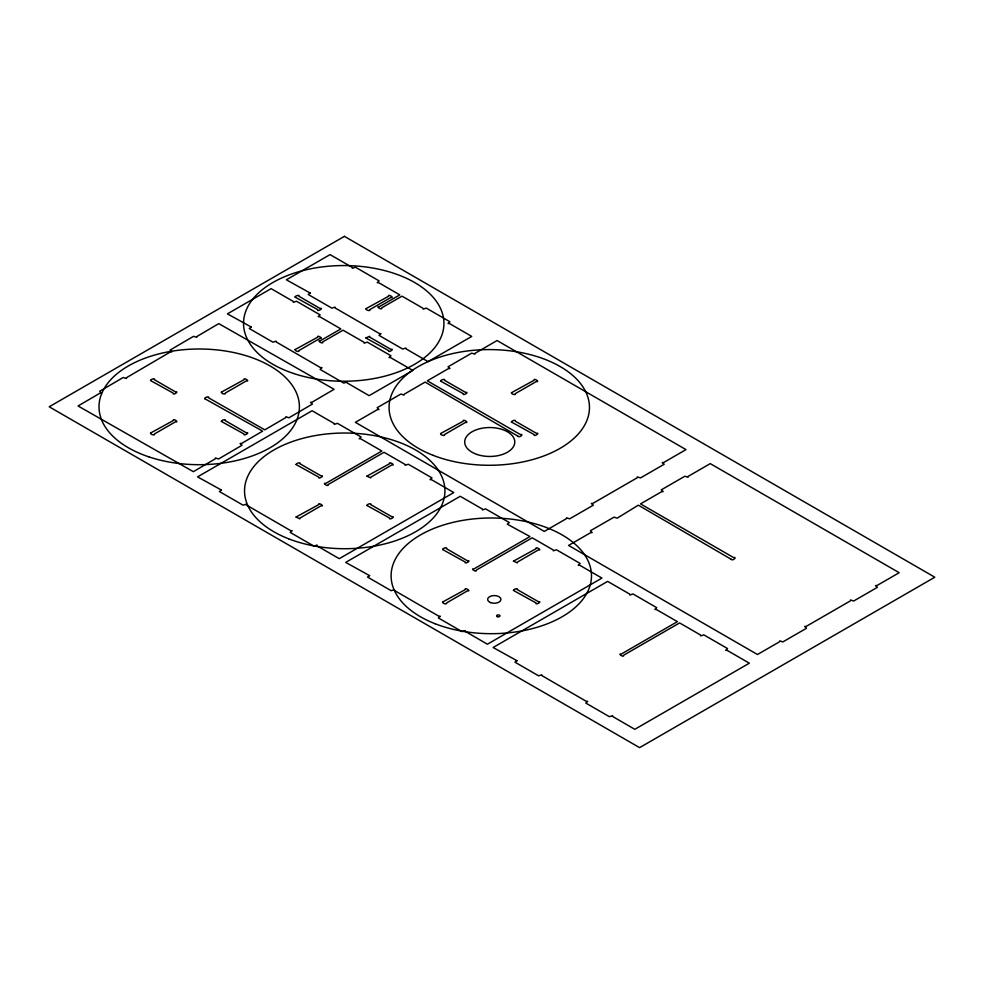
<?xml version="1.0" encoding="UTF-8"?>
<svg xmlns="http://www.w3.org/2000/svg" width="984" height="984" viewBox="0 0 984 984"><rect width="100%" height="100%" fill="white"/><g stroke="black" fill="none" stroke-linecap="round" stroke-linejoin="round"><path stroke-width="1.48" d="M204.623 398.618L262.642 431.127L241.72 443.366L240.108 443.526L242.089 445.211L218.571 458.974L215.398 457.954L215.373 458.778L193.368 471.668L78.056 405.986L100.06 393.108L101.512 393.083L99.691 391.263L123.221 377.499L126.395 378.52L126.456 377.721L170.429 351.928L172.04 351.768L170.06 350.083L193.577 336.319L196.751 337.34L196.825 336.54L218.78 323.625L334.093 389.307L312.088 402.185L310.477 402.345L312.457 404.03L288.939 417.794L285.815 416.736L285.741 417.597L264.819 429.848L208.522 397.782C209.555 395.74 204.611 397.438 204.623 398.618M221.437 490.069L219.37 491.508L243.06 505.186L246.221 504.152L246.295 504.952L290.575 530.573L292.187 530.733L290.219 532.418L313.908 546.095L317.069 545.05L317.094 545.886L339.259 558.678L453.796 492.553L431.632 479.762L430.02 479.602L431.988 477.916L408.298 464.239L405.137 465.284L405.113 464.448L384.043 452.283L328.127 484.571C329.332 487.535 321.079 482.664 325.925 483.304L381.853 451.016L360.784 438.852L359.172 438.704L361.14 437.019L337.451 423.341L334.289 424.375L334.265 423.55L312.1 410.746L197.563 476.871L221.437 490.069M251.289 327.057L249.235 328.496L272.912 342.174L276.073 341.141L276.16 341.94L320.427 367.561L322.039 367.721L320.083 369.406L343.76 383.083L346.922 382.038L347.008 382.837L369.123 395.666L412.813 370.451L390.648 357.647L389.037 357.499L390.992 355.814L367.315 342.137L364.154 343.17L364.117 342.334L343.059 330.181L322.629 341.965C323.711 344.966 315.655 339.997 320.427 340.698L340.858 328.902L319.8 316.75L318.226 316.627L320.144 314.905L296.467 301.227L293.355 302.297L293.269 301.436L271.117 288.644L227.427 313.859L251.289 327.057M310.243 293.023L308.177 294.462L331.866 308.14L335.027 307.106L335.052 307.93L379.381 333.527L380.993 333.687L379.024 335.372L402.714 349.049L405.875 348.004L405.949 348.803L428.065 361.632L471.754 336.417L449.59 323.613L448.015 323.502L449.946 321.78L426.257 308.103L423.157 309.161L423.071 308.3L402.001 296.147L381.583 307.93C382.801 310.919 374.572 306.024 379.381 306.664L399.812 294.88L378.742 282.715L377.253 282.666L379.098 280.87L355.409 267.193L352.309 268.263L352.223 267.402L330.058 254.61L286.369 279.825L310.243 293.06M369.578 575.603L367.512 577.042L391.202 590.72L394.363 589.687L394.436 590.486L438.716 616.107L440.328 616.255L438.36 617.952L462.049 631.617L465.211 630.584L465.284 631.384L487.4 644.212L601.937 578.088L579.773 565.283L578.284 565.246L580.13 563.451L556.44 549.773L553.34 550.843L553.254 549.982L532.196 537.817L476.268 570.105C477.265 573.106 469.245 568.198 474.067 568.838L529.995 536.551L507.289 524.189L509.281 522.541L485.592 508.876L482.431 509.909L482.406 509.072L460.241 496.28L345.704 562.405L369.578 575.64M517.867 436.183C519.134 438.446 524.62 433.673 520.364 434.534L427.314 380.808L448.384 368.656L449.983 368.496L448.027 366.811L471.717 353.133L474.878 354.166L474.952 353.367L497.068 340.538L685.996 449.614L663.831 462.418L662.22 462.566L664.188 464.251L640.498 477.929L637.337 476.896L637.312 477.732L592.983 503.316L591.372 503.476L593.34 505.161L569.65 518.839L566.489 517.793L566.464 518.63L544.3 531.422L355.372 422.345L377.536 409.553L378.975 409.541L377.179 407.708L400.869 394.043L403.969 395.101L404.104 394.276L425.113 382.087L517.879 436.133M516.981 660.707L514.915 662.146L538.605 675.824L541.766 674.778L541.84 675.59L586.12 701.211L587.731 701.358L585.763 703.043L609.453 716.721L612.614 715.688L612.688 716.487L634.803 729.316L749.341 663.191L727.176 650.387L725.737 650.375L727.533 648.554L703.843 634.877L700.682 635.91L700.657 635.086L679.6 622.921L623.672 655.209C624.36 658.222 616.734 653.253 621.47 653.942L677.398 621.654L656.328 609.49L654.889 609.477L656.685 607.645L632.995 593.967L629.895 595.037L629.809 594.176L607.645 581.384L493.107 647.509L516.981 660.707M731.063 559.269C732.588 561.569 737.643 556.526 733.609 557.584L640.51 503.894L661.568 491.742L663.179 491.582L661.211 489.897L684.901 476.219L688.062 477.252L688.087 476.428L710.251 463.624L899.179 572.7L877.015 585.505L875.526 585.554L877.371 587.337L853.681 601.015L850.582 599.957L850.496 600.818L806.167 626.402L804.727 626.414L806.523 628.247L782.834 641.925L779.734 640.855L779.648 641.716L757.483 654.508L568.555 545.431L590.72 532.639L592.159 532.627L590.363 530.794L614.053 517.129L617.165 518.187L638.309 505.161L731.075 559.219M150.527 380.537L173.135 393.071C172.446 396.072 180.06 391.091 175.324 391.792L154.439 379.738C155.595 377.856 150.577 379.098 150.552 380.476M221.375 421.435L243.983 433.969C243.097 436.908 251.043 431.976 246.172 432.702L225.287 420.635C226.48 418.79 221.4 419.983 221.4 421.373M295.065 297.094L317.66 309.616C316.639 312.518 324.831 307.611 319.862 308.349L298.964 296.295C300.169 294.302 294.782 296.012 295.102 296.971M296.061 464.546L318.656 477.08C317.795 480.007 325.741 475.137 320.919 475.776L299.96 463.747C301.03 461.705 295.901 463.452 296.098 464.436M365.913 337.992L388.508 350.525C387.856 353.539 395.507 348.471 390.709 349.258L369.812 337.192L369.677 336.307L365.95 337.881M366.909 505.456L389.504 517.99C388.618 520.905 396.613 516.083 391.767 516.686L370.808 504.657C371.767 502.627 366.675 504.3 366.909 505.456M440.586 381.103L463.193 393.637C462.308 396.552 470.278 391.718 465.457 392.333L444.485 380.304C445.727 378.385 440.574 379.799 440.586 381.103M442.615 549.515L465.223 562.048C464.165 564.939 472.406 560.068 467.412 560.782L446.515 548.715C447.708 546.87 442.64 548.076 442.628 549.453M511.434 422.013L534.041 434.547C533.377 437.548 541.089 432.542 536.305 433.243L515.333 421.213C516.219 419.098 511.225 421.017 511.434 422.013M513.463 590.425L536.071 602.958C534.927 605.775 543.18 601.175 538.334 601.654L517.363 589.625C518.359 587.583 513.254 589.404 513.476 590.363M150.527 433.046C150.294 434.67 155.46 435.814 154.439 433.969L175.324 421.902C180.035 422.665 172.667 417.634 173.135 420.635L150.527 433.046M221.375 392.149C221.191 394.018 226.455 394.719 225.287 393.071L246.172 381.005C250.92 381.78 243.159 376.724 243.983 379.738L221.375 392.149M295.065 349.603C294.819 351.251 299.997 352.358 298.964 350.525L319.862 338.459C324.695 339.173 316.565 334.277 317.66 337.192L295.065 349.603M296.061 517.067L299.886 518.839L300.022 518.027L320.858 505.924C325.593 506.674 317.783 501.692 318.656 504.657L296.073 517.006M365.913 308.705C365.654 310.292 370.845 311.485 369.812 309.616L390.709 297.562C395.531 298.25 387.438 293.33 388.508 296.295L365.913 308.705M366.909 476.17L370.734 477.941L370.87 477.117L391.706 465.014C396.503 465.715 388.459 460.783 389.504 463.747L366.921 476.108M440.586 433.624C440.365 435.272 445.506 436.367 444.485 434.547L465.383 422.48C470.106 423.206 462.382 418.212 463.193 421.213L440.623 433.513M442.615 602.036C442.419 603.868 447.695 604.631 446.515 602.958L467.412 590.892C472.185 591.605 464.128 586.661 465.223 589.625L442.615 602.036M511.434 392.727C511.2 394.399 516.379 395.445 515.333 393.637L536.231 381.571C540.929 382.333 533.156 377.327 534.041 380.304L511.434 392.727M513.463 561.138L517.301 562.909L517.424 562.085L538.26 549.982C543.082 550.708 534.988 545.763 536.071 548.715L513.463 561.138M344.4 236.357L49.2 406.786L639.6 747.643L934.8 577.214L344.4 236.357M490.536 602.602A6.679 3.862 0 0 0 500.942 599.687A6.679 3.862 0 0 0 491.36 595.935A6.679 3.862 0 0 0 490.536 602.602M497.363 616.661A1.673 0.959 0 0 0 499.958 615.923A1.673 0.959 0 0 0 497.572 614.988A1.673 0.959 0 0 0 497.363 616.661M435.137 623.745A100.196 57.847 0 0 0 591.236 579.97A100.196 57.847 0 0 0 447.511 523.808A100.196 57.847 0 0 0 435.137 623.745M477.203 454.522A25.043 14.465 0 0 0 514.78 442.001A25.043 14.465 0 0 0 477.203 429.479A25.043 14.465 0 0 0 477.203 454.522M433.108 455.334A100.196 57.847 0 0 0 589.207 411.558A100.196 57.847 0 0 0 445.481 355.396A100.196 57.847 0 0 0 433.108 455.334M288.57 538.777A100.196 57.847 0 0 0 444.67 495.001A100.196 57.847 0 0 0 300.956 438.839A100.196 57.847 0 0 0 288.57 538.777M149.113 456.945A100.196 57.847 0 0 0 299.407 406.847A100.196 57.847 0 0 0 149.113 356.749A100.196 57.847 0 0 0 149.113 456.945M293.638 373.502A100.196 57.847 0 0 0 443.932 323.404A100.196 57.847 0 0 0 293.638 273.306A100.196 57.847 0 0 0 293.638 373.502"/></g></svg>
